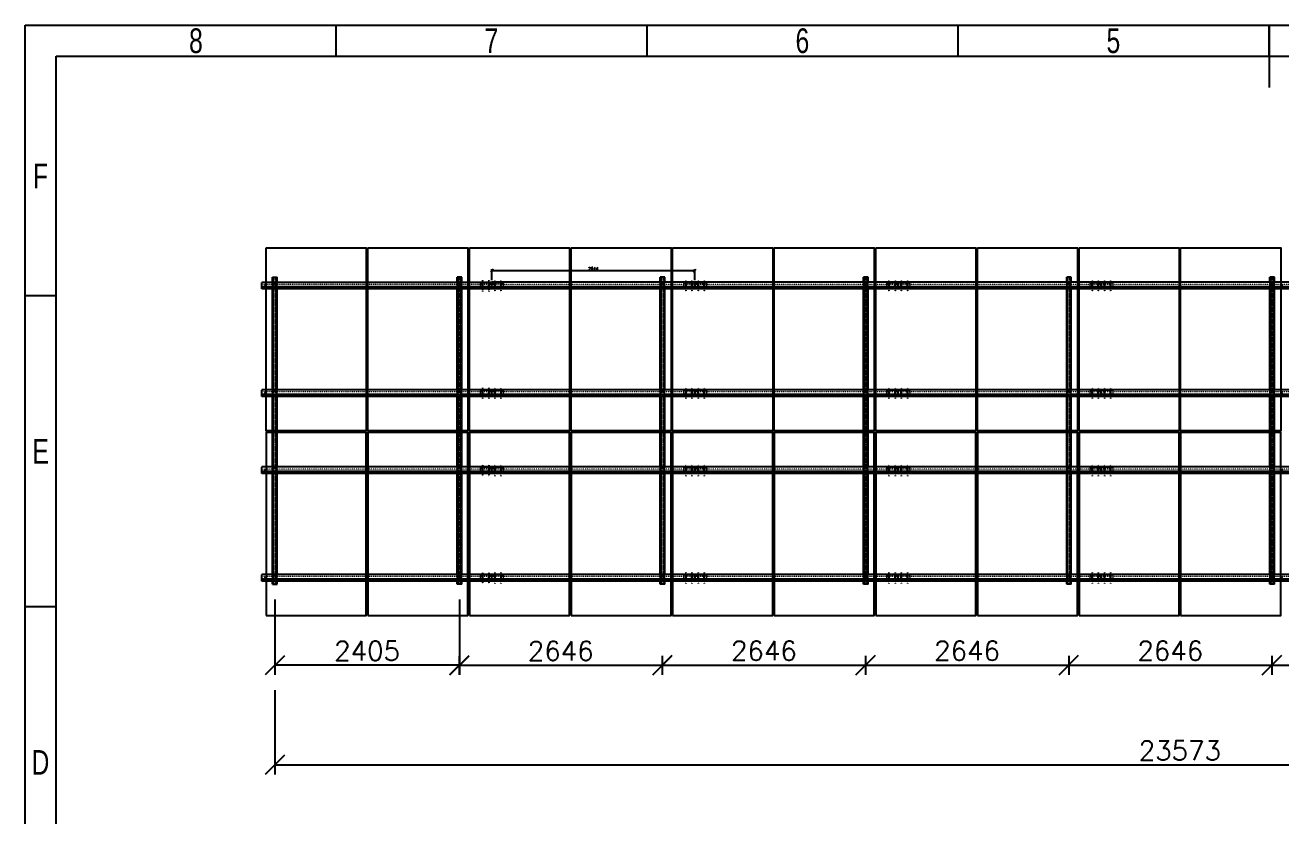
# Model space of a CAD drawing. Header units: millimetres. Extents: x -116399 to 112199, y -90759 to -31335.
# Drawn here: x -369 to 15997, y -77820 to -67512 of the extents above; entities that cross this region are included whole.
import ezdxf

# ---------------------------------------------------------------- set-up
doc = ezdxf.new("R2010")
doc.units = ezdxf.units.MM
doc.linetypes.add('ACAD_ISO03W100', pattern=[30, 12, -18])
doc.linetypes.add('HIDDEN', pattern=[1.905, 1.27, -0.635])
doc.styles.add('Annotative', font='simplex.shx', dxfattribs={"height": 2.5})
doc.styles.add('SLDTEXTSTYLE0', font='TXT', dxfattribs={"width": 0.75})
doc.dimstyles.new('Annotative', dxfattribs={"dimscale": 0, "dimtxt": 2.5, "dimasz": 2.5, "dimexe": 1.25, "dimexo": 2, "dimtad": 1, "dimtxsty": 'Annotative', "dimblk": 'OBLIQUE', "dimcen": 2.5, "dimazin": 3, "dimtfac": 1, "dimtmove": 0, "dimatfit": 3, "dimfxl": 1})

# ---------------------------------------------------------------- blocks, each defined once
blk = doc.blocks.new('A$C0fa0d080')
at = {"color": 1, "linetype": 'Continuous', "lineweight": 25}
for p, q in [((0, 3931), (0, 4000)), ((4, 4000), (0, 4000)), ((56, 4000), (4, 4000)), ((4, 3931), (4, 4000)), ((60, 4000), (56, 4000)), ((56, 3931), (56, 4000)), ((60, 3931), (60, 4000)), ((0, 2531), (0, 3845)), ((4, 2531), (4, 3845)), ((25, 3853), (25, 3861)), ((25, 3861), (25, 3861)), ((25, 3853), (25, 3853)), ((27, 3862), (34, 3862)), ((27, 3853), (34, 3853)), ((35, 3853), (35, 3861)), ((35, 3861), (35, 3861)), ((35, 3853), (35, 3853)), ((56, 2531), (56, 3845)), ((60, 2531), (60, 3845)), ((25, 2461), (25, 2461)), ((25, 2453), (25, 2461)), ((27, 2462), (34, 2462)), ((35, 2461), (35, 2461)), ((35, 2453), (35, 2461)), ((0, 1526), (0, 2445)), ((4, 1526), (4, 2445)), ((25, 2453), (25, 2453)), ((27, 2453), (34, 2453)), ((35, 2453), (35, 2453)), ((56, 1526), (56, 2445)), ((60, 1526), (60, 2445)), ((0, 1989), (0, 2010)), ((4, 1989), (4, 2010)), ((56, 1989), (56, 2010)), ((60, 1989), (60, 2010)), ((0, 126), (0, 1441)), ((4, 126), (4, 1441)), ((25, 1457), (25, 1457)), ((25, 1449), (25, 1457)), ((25, 1449), (25, 1448)), ((27, 1457), (34, 1457)), ((27, 1448), (34, 1448)), ((35, 1449), (35, 1457)), ((35, 1457), (35, 1457)), ((35, 1448), (35, 1449)), ((56, 126), (56, 1441)), ((60, 126), (60, 1441)), ((0, 0), (0, 40)), ((4, 0), (0, 0)), ((4, 0), (4, 40)), ((56, 0), (4, 0)), ((25, 49), (25, 56)), ((25, 57), (25, 56)), ((25, 49), (25, 48)), ((27, 57), (34, 57)), ((27, 48), (34, 48)), ((35, 49), (35, 56)), ((35, 56), (35, 57)), ((35, 48), (35, 49)), ((56, 0), (56, 40)), ((60, 0), (56, 0)), ((60, 0), (60, 40))]:
    blk.add_line(p, q, dxfattribs=at)
at = {"color": 1, "linetype": 'HIDDEN', "lineweight": 18}
for p, q in [((0, 3845), (0, 3931)), ((2, 0), (2, 4000)), ((4, 0), (4, 4000)), ((4, 0), (4, 4000)), ((4, 0), (4, 4000)), ((4, 3845), (4, 3931)), ((16, 0), (16, 4000)), ((16, 0), (16, 4000)), ((18, 0), (18, 4000)), ((20, 0), (20, 4000)), ((40, 0), (40, 4000)), ((42, 0), (42, 4000)), ((44, 0), (44, 4000)), ((44, 0), (44, 4000)), ((56, 0), (56, 4000)), ((56, 0), (56, 4000)), ((56, 0), (56, 4000)), ((56, 3845), (56, 3931)), ((58, 0), (58, 4000)), ((60, 3845), (60, 3931)), ((2, 3810), (0, 3810)), ((0, 3799), (2, 3799)), ((25, 3911), (25, 3919)), ((27, 3920), (34, 3920)), ((27, 3911), (34, 3911)), ((35, 3911), (35, 3919)), ((60, 3810), (58, 3810)), ((58, 3799), (60, 3799)), ((0, 2445), (0, 2531)), ((4, 2445), (4, 2531)), ((25, 2511), (25, 2519)), ((27, 2520), (34, 2520)), ((27, 2511), (34, 2511)), ((35, 2511), (35, 2519)), ((56, 2445), (56, 2531)), ((60, 2445), (60, 2531)), ((2, 2356), (0, 2356)), ((0, 2345), (2, 2345)), ((60, 2356), (58, 2356)), ((58, 2345), (60, 2345)), ((2, 1656), (0, 1656)), ((0, 1645), (2, 1645)), ((60, 1656), (58, 1656)), ((58, 1645), (60, 1645)), ((0, 1441), (0, 1526)), ((4, 1441), (4, 1526)), ((25, 1507), (25, 1515)), ((27, 1515), (34, 1515)), ((27, 1506), (34, 1506)), ((35, 1507), (35, 1515)), ((56, 1441), (56, 1526)), ((60, 1441), (60, 1526)), ((2, 202), (0, 202)), ((0, 191), (2, 191)), ((60, 202), (58, 202)), ((58, 191), (60, 191)), ((0, 40), (0, 126)), ((4, 40), (4, 126)), ((25, 107), (25, 115)), ((27, 115), (34, 115)), ((27, 106), (34, 106)), ((35, 107), (35, 115)), ((56, 40), (56, 126)), ((60, 40), (60, 126))]:
    blk.add_line(p, q, dxfattribs=at)
for centre, radius, start, end in [((27, 3915), 4.5, 90, 270), ((30, 3919), 5, 0, 180), ((30, 3911), 5, 180, 0), ((30, 3861), 5, 2.8058, 177.1942), ((30, 3853), 5, 182.8058, 357.1942), ((34, 3915), 4.5, 270, 90), ((27, 2515), 4.5, 90, 270), ((30, 2519), 5, 0, 180), ((30, 2511), 5, 180, 0), ((30, 2461), 5, 2.8058, 177.1942), ((34, 2515), 4.5, 270, 90), ((30, 2453), 5, 182.8058, 357.1942), ((27, 1511), 4.5, 90, 270), ((30, 1515), 5, 0, 180), ((30, 1507), 5, 180, 0), ((34, 1511), 4.5, 270, 90), ((30, 1457), 5, 2.8058, 177.1942), ((30, 1449), 5, 182.8058, 357.1942), ((27, 111), 4.5, 90, 270), ((30, 115), 5, 0, 180), ((30, 107), 5, 180, 0), ((30, 56), 5, 2.8058, 177.1942), ((30, 49), 5, 182.8058, 357.1942), ((34, 111), 4.5, 270, 90)]:
    blk.add_arc(centre, radius, start, end, dxfattribs=at)
at = {"color": 1, "linetype": 'Continuous', "lineweight": 25}
for centre, start, end in [((27, 3857), 90, 270), ((34, 3857), 270, 90), ((27, 2457), 90, 270), ((34, 2457), 270, 90), ((27, 1453), 90, 270), ((34, 1453), 270, 90), ((27, 53), 90, 270), ((34, 53), 270, 90)]:
    blk.add_arc(centre, 4.5, start, end, dxfattribs=at)
blk = doc.blocks.new('A$C22eec250')
at = {"color": 5, "linetype": 'Continuous', "lineweight": 25}
for p, q in [((2644, 86), (0, 86)), ((0, 86), (0, 82)), ((0, 0), (0, 82)), ((2644, 26), (0, 26)), ((2644, 0), (0, 0)), ((2644, 82), (2644, 86)), ((2644, 30), (2644, 82)), ((2644, 26), (2644, 30)), ((2644, 24), (2644, 26)), ((2644, 24), (2644, 0))]:
    blk.add_line(p, q, dxfattribs=at)
at = {"color": 5, "linetype": 'ACAD_ISO03W100', "lineweight": 18, "ltscale": 0.03}
for p, q in [((2644, 84), (0, 84)), ((2644, 58), (0, 58)), ((2644, 28), (0, 28))]:
    blk.add_line(p, q, dxfattribs=at)
at = {"color": 1, "linetype": 'ACAD_ISO03W100', "ltscale": 0.03}
for p, q in [((39, 114), (39, -32)), ((119, 114), (119, -32)), ((2525, 114), (2525, -32)), ((2605, 114), (2605, -32))]:
    blk.add_line(p, q, dxfattribs=at)
at = {"color": 5, "linetype": 'Continuous', "lineweight": 25}
for centre in [(1021, 43), (2344, 43)]:
    blk.add_circle(centre, 5, dxfattribs=at)
blk = doc.blocks.new('A$C8598e26f')
at = {"color": 6, "linetype": 'Continuous', "lineweight": 25}
for p, q in [((-8, -1), (-6, 0)), ((-7, 0), (-7, 0)), ((-7, 0), (-6, 0)), ((-6, 0), (-5, 0)), ((-5, 0), (-3, -1)), ((-5, 0), (0, 0)), ((-3, -1), (0, 0)), ((0, 0), (1, 0)), ((1, 0), (4, -1)), ((1, 0), (5, 0)), ((4, -1), (5, 0)), ((5, 0), (6, 0)), ((6, 0), (6, 0)), ((-9, -5), (-9, -7)), ((8, -5), (-9, -5)), ((8, -7), (-9, -7)), ((-9, -67), (-9, -69)), ((8, -67), (-9, -67)), ((8, -69), (-9, -69)), ((-8, -1), (-8, -5)), ((-7, 0), (-8, -1)), ((-8, -1), (-8, -1)), ((-8, -5), (-8, -1)), ((-7, -69), (-8, -69)), ((-8, -69), (-8, -69)), ((-8, -69), (-8, -69)), ((-8, -69), (-8, -74)), ((-8, -74), (-8, -69)), ((-8, -74), (-8, -75)), ((-8, -74), (-8, -74)), ((-8, -75), (-7, -75)), ((-7, -75), (-7, -77)), ((6, -75), (-7, -75)), ((6, -77), (-7, -77)), ((5, -77), (-6, -77)), ((-5, -77), (-5, -78)), ((-5, -78), (-5, -79)), ((-4, -78), (-5, -78)), ((-4, -78), (-5, -78)), ((-5, -79), (-5, -80)), ((-4, -79), (-5, -79)), ((-4, -79), (-5, -79)), ((-5, -80), (-5, -81)), ((-4, -80), (-5, -80)), ((-4, -80), (-5, -80)), ((-5, -81), (-5, -82)), ((-4, -81), (-5, -81)), ((-4, -81), (-5, -81)), ((-5, -82), (-5, -83)), ((-4, -82), (-5, -82)), ((-4, -82), (-5, -82)), ((-5, -83), (-5, -84)), ((-4, -83), (-5, -83)), ((-4, -83), (-5, -83)), ((-5, -84), (-5, -85)), ((-4, -84), (-5, -84)), ((-4, -84), (-5, -84)), ((-4, -85), (-5, -85)), ((-3, -69), (-4, -69)), ((-4, -74), (-4, -69)), ((-3, -74), (-4, -74)), ((-4, -78), (-4, -78)), ((3, -78), (-4, -78)), ((3, -78), (-4, -78)), ((-4, -79), (-4, -79)), ((3, -79), (-4, -79)), ((3, -79), (-4, -79)), ((-4, -80), (-4, -80)), ((3, -80), (-4, -80)), ((3, -80), (-4, -80)), ((-4, -81), (-4, -81)), ((3, -81), (-4, -81)), ((3, -81), (-4, -81)), ((-4, -82), (-4, -82)), ((3, -82), (-4, -82)), ((3, -82), (-4, -82)), ((-4, -83), (-4, -83)), ((3, -83), (-4, -83)), ((3, -83), (-4, -83)), ((-4, -84), (-4, -84)), ((3, -84), (-4, -84)), ((3, -84), (-4, -84)), ((-4, -85), (-4, -85)), ((3, -85), (-4, -85)), ((-3, -85), (-4, -85)), ((-3, -1), (-3, -5)), ((-3, -1), (-3, -1)), ((-3, -5), (-3, -1)), ((-3, -69), (-3, -74)), ((3, -85), (-3, -85)), ((3, -78), (3, -77)), ((3, -79), (3, -78)), ((3, -78), (3, -78)), ((3, -80), (3, -79)), ((3, -79), (3, -79)), ((3, -81), (3, -80)), ((3, -80), (3, -80)), ((3, -82), (3, -81)), ((3, -81), (3, -81)), ((3, -83), (3, -82)), ((3, -82), (3, -82)), ((3, -84), (3, -83)), ((3, -83), (3, -83)), ((3, -85), (3, -84)), ((3, -84), (3, -84)), ((3, -85), (3, -85)), ((4, -5), (4, -1)), ((4, -1), (4, -1)), ((4, -1), (4, -5)), ((4, -69), (4, -69)), ((4, -69), (4, -74)), ((4, -74), (4, -74)), ((6, 0), (7, -1)), ((6, 0), (6, 0)), ((7, -69), (6, -69)), ((6, -75), (7, -74)), ((6, -77), (6, -75)), ((7, -5), (7, -1)), ((7, -74), (7, -69)), ((8, -7), (8, -5)), ((8, -69), (8, -67))]:
    blk.add_line(p, q, dxfattribs=at)
at = {"color": 6, "linetype": 'Continuous', "lineweight": 18}
for p, q in [((-7, 0), (-7, 0)), ((-5, -1), (-6, 0)), ((-2, 0), (-5, -1)), ((4, 0), (2, -1)), ((7, -1), (5, 0)), ((-7, -77), (-1, -77)), ((-5, -5), (-5, -1)), ((-5, -1), (-5, -1)), ((-5, -1), (-5, -5)), ((-5, -5), (-5, -7)), ((-5, -7), (-5, -46)), ((-4, -46), (-5, -46)), ((-4, -46), (-5, -46)), ((-5, -46), (-5, -47)), ((-4, -47), (-5, -47)), ((-4, -47), (-5, -47)), ((-5, -47), (-5, -48)), ((-4, -48), (-5, -48)), ((-4, -48), (-5, -48)), ((-5, -48), (-5, -49)), ((-4, -49), (-5, -49)), ((-4, -49), (-5, -49)), ((-5, -49), (-5, -50)), ((-4, -50), (-5, -50)), ((-4, -50), (-5, -50)), ((-5, -50), (-5, -51)), ((-4, -51), (-5, -51)), ((-4, -51), (-5, -51)), ((-5, -51), (-5, -52)), ((-4, -52), (-5, -52)), ((-4, -52), (-5, -52)), ((-5, -52), (-5, -53)), ((-4, -53), (-5, -53)), ((-4, -53), (-5, -53)), ((-5, -53), (-5, -54)), ((-4, -54), (-5, -54)), ((-4, -54), (-5, -54)), ((-5, -54), (-5, -55)), ((-4, -55), (-5, -55)), ((-4, -55), (-5, -55)), ((-5, -55), (-5, -56)), ((-4, -56), (-5, -56)), ((-4, -56), (-5, -56)), ((-5, -56), (-5, -57)), ((-4, -57), (-5, -57)), ((-4, -57), (-5, -57)), ((-5, -57), (-5, -58)), ((-4, -58), (-5, -58)), ((-4, -58), (-5, -58)), ((-5, -58), (-5, -59)), ((-4, -59), (-5, -59)), ((-4, -59), (-5, -59)), ((-5, -59), (-5, -60)), ((-4, -60), (-5, -60)), ((-4, -60), (-5, -60)), ((-5, -60), (-5, -61)), ((-4, -61), (-5, -61)), ((-4, -61), (-5, -61)), ((-5, -61), (-5, -62)), ((-4, -62), (-5, -62)), ((-4, -62), (-5, -62)), ((-5, -62), (-5, -63)), ((-4, -63), (-5, -63)), ((-4, -63), (-5, -63)), ((-5, -63), (-5, -64)), ((-4, -64), (-5, -64)), ((-4, -64), (-5, -64)), ((-5, -64), (-5, -65)), ((-4, -65), (-5, -65)), ((-4, -65), (-5, -65)), ((-5, -65), (-5, -66)), ((-4, -66), (-5, -66)), ((-4, -66), (-5, -66)), ((-5, -66), (-5, -67)), ((-5, -67), (-5, -69)), ((3, -46), (-4, -46)), ((3, -46), (-4, -46)), ((-4, -46), (-4, -46)), ((3, -47), (-4, -47)), ((3, -47), (-4, -47)), ((-4, -47), (-4, -47)), ((3, -48), (-4, -48)), ((3, -48), (-4, -48)), ((-4, -48), (-4, -48)), ((3, -49), (-4, -49)), ((3, -49), (-4, -49)), ((-4, -49), (-4, -49)), ((3, -50), (-4, -50)), ((3, -50), (-4, -50)), ((-4, -50), (-4, -50)), ((3, -51), (-4, -51)), ((3, -51), (-4, -51)), ((-4, -51), (-4, -51)), ((3, -52), (-4, -52)), ((3, -52), (-4, -52)), ((-4, -52), (-4, -52)), ((3, -53), (-4, -53)), ((3, -53), (-4, -53)), ((-4, -53), (-4, -53)), ((3, -54), (-4, -54)), ((3, -54), (-4, -54)), ((-4, -54), (-4, -54)), ((3, -55), (-4, -55)), ((3, -55), (-4, -55)), ((-4, -55), (-4, -55)), ((3, -56), (-4, -56)), ((3, -56), (-4, -56)), ((-4, -56), (-4, -56)), ((3, -57), (-4, -57)), ((3, -57), (-4, -57)), ((-4, -57), (-4, -57)), ((3, -58), (-4, -58)), ((3, -58), (-4, -58)), ((-4, -58), (-4, -58)), ((3, -59), (-4, -59)), ((3, -59), (-4, -59)), ((-4, -59), (-4, -59)), ((3, -60), (-4, -60)), ((3, -60), (-4, -60)), ((-4, -60), (-4, -60)), ((3, -61), (-4, -61)), ((3, -61), (-4, -61)), ((-4, -61), (-4, -61)), ((3, -62), (-4, -62)), ((3, -62), (-4, -62)), ((-4, -62), (-4, -62)), ((3, -63), (-4, -63)), ((3, -63), (-4, -63)), ((-4, -63), (-4, -63)), ((3, -64), (-4, -64)), ((3, -64), (-4, -64)), ((-4, -64), (-4, -64)), ((3, -65), (-4, -65)), ((3, -65), (-4, -65)), ((-4, -65), (-4, -65)), ((3, -66), (-4, -66)), ((3, -66), (-4, -66)), ((-4, -66), (-4, -66)), ((2, -1), (-1, 0)), ((-1, -77), (6, -77)), ((2, -1), (2, -5)), ((2, -1), (2, -1)), ((2, -5), (2, -1)), ((3, -46), (3, -7)), ((3, -47), (3, -46)), ((3, -46), (3, -46)), ((3, -48), (3, -47)), ((3, -47), (3, -47)), ((3, -49), (3, -48)), ((3, -48), (3, -48)), ((3, -50), (3, -49)), ((3, -49), (3, -49)), ((3, -51), (3, -50)), ((3, -50), (3, -50)), ((3, -52), (3, -51)), ((3, -51), (3, -51)), ((3, -53), (3, -52)), ((3, -52), (3, -52)), ((3, -54), (3, -53)), ((3, -53), (3, -53)), ((3, -55), (3, -54)), ((3, -54), (3, -54)), ((3, -56), (3, -55)), ((3, -55), (3, -55)), ((3, -57), (3, -56)), ((3, -56), (3, -56)), ((3, -58), (3, -57)), ((3, -57), (3, -57)), ((3, -59), (3, -58)), ((3, -58), (3, -58)), ((3, -60), (3, -59)), ((3, -59), (3, -59)), ((3, -61), (3, -60)), ((3, -60), (3, -60)), ((3, -62), (3, -61)), ((3, -61), (3, -61)), ((3, -63), (3, -62)), ((3, -62), (3, -62)), ((3, -64), (3, -63)), ((3, -63), (3, -63)), ((3, -65), (3, -64)), ((3, -64), (3, -64)), ((3, -66), (3, -65)), ((3, -65), (3, -65)), ((3, -67), (3, -66)), ((3, -66), (3, -66)), ((4, -7), (4, -5)), ((4, -69), (4, -67)), ((7, -1), (7, -1)), ((7, -1), (7, -5)), ((7, -69), (7, -69)), ((7, -69), (7, -74)), ((7, -74), (7, -74))]:
    blk.add_line(p, q, dxfattribs=at)
at = {"color": 6, "linetype": 'Continuous', "lineweight": 25, "flags": 128}
for points in [[(-3, -69), (0, -69), (4, -69)], [(4, -74), (0, -75), (-3, -74)]]:
    blk.add_lwpolyline(points, dxfattribs=at)
at = {"color": 6, "linetype": 'Continuous', "lineweight": 25}
for centre, radius, start, end in [((-6, -73), 4.17, 61.4887, 118.5113), ((-6, -71), 4.17, 241.4887, 298.5113), ((-6, -77), 0.5, 180, 270), ((5, -71), 2.47, 52.7949, 127.2051), ((5, -73), 2.44, 232.225, 307.775), ((5, -77), 0.5, 270, 360)]:
    blk.add_arc(centre, radius, start, end, dxfattribs=at)
blk = doc.blocks.new('A$C5c80db92')
at = {"color": 6, "linetype": 'Continuous', "lineweight": 18}
for p, q in [((300, 28), (0, 28)), ((0, 28), (0, 26)), ((0, 26), (0, -26)), ((300, 25), (0, 25)), ((300, 28), (300, 26)), ((300, 26), (300, -26)), ((300, -24), (0, -24)), ((300, -26), (0, -26))]:
    blk.add_line(p, q, dxfattribs=at)
for p in [(31, 37), (111, 37), (191, 37), (271, 37)]:
    blk.add_blockref('A$C8598e26f', p)
blk = doc.blocks.new('A$Cd710f2a6')
at = {"color": 104, "linetype": 'Continuous', "lineweight": 25}
for p, q in [((2996, 0), (0, 0)), ((0, 0), (0, -4)), ((2996, -4), (2996, 0)), ((0, -86), (0, -4)), ((2996, -60), (0, -60)), ((2996, -86), (0, -86)), ((2996, -56), (2996, -4)), ((2996, -60), (2996, -56)), ((2996, -62), (2996, -60)), ((2996, -62), (2996, -86))]:
    blk.add_line(p, q, dxfattribs=at)
at = {"color": 1, "linetype": 'ACAD_ISO03W100', "ltscale": 0.03}
for p, q in [((2877, 28), (2877, -118)), ((2957, 28), (2957, -118))]:
    blk.add_line(p, q, dxfattribs=at)
at = {"color": 104, "linetype": 'ACAD_ISO03W100', "lineweight": 18, "ltscale": 0.03}
for p, q in [((2996, -2), (0, -2)), ((2996, -27), (0, -27)), ((2996, -58), (0, -58))]:
    blk.add_line(p, q, dxfattribs=at)
at = {"color": 104, "linetype": 'Continuous', "lineweight": 25}
for centre in [(50, -43), (1373, -43)]:
    blk.add_circle(centre, 5, dxfattribs=at)
at = {"color": 5, "linetype": 'Continuous', "lineweight": 25}
blk.add_circle((2696, -43), 5, dxfattribs=at)
blk = doc.blocks.new('1_50 TERRANOVA oriz A3')
at = {"color": 7, "linetype": 'Continuous'}
for p, q in [((0, -14350), (0, 0)), ((0, 0), (20000, 0)), ((2500, -250), (2500, 0)), ((5000, -250), (5000, 0)), ((7500, -250), (7500, 0)), ((10000, 0), (10000, -500)), ((10000, -250), (10000, 0)), ((250, -14100), (250, -250)), ((250, -250), (19750, -250)), ((250, -2175), (0, -2175)), ((250, -4675), (0, -4675))]:
    blk.add_line(p, q, dxfattribs=at)
at = {"color": 7, "linetype": 'Continuous', "char_height": 198, "attachment_point": 2, "style": 'SLDTEXTSTYLE0'}
for s, insert in [('8', (1373, -26)), ('7', (3748, -26)), ('6', (6248, -26)), ('5', (8748, -26)), ('F', (123, -1114)), ('E', (125, -3326)), ('D', (123, -5826))]:
    blk.add_mtext(s, dxfattribs=dict(at, insert=insert))
blk = doc.blocks.new('_Oblique')
at = {"color": 0, "linetype": 'ByBlock', "lineweight": -2}
blk.add_line((-0.5, -0.5), (0.5, 0.5), dxfattribs=at)
blk = doc.blocks.new('*D558')
at = {"color": 8, "lineweight": -2}
for p, q in [((5283, -75728), (5283, -75972)), ((7929, -75728), (7929, -75972)), ((5283, -75847), (7929, -75847))]:
    blk.add_line(p, q, dxfattribs=at)
at = {"layer": 'Defpoints', "color": 0}
for p in [(5283, -75528), (7929, -75528), (7929, -75847)]:
    blk.add_point(p, dxfattribs=at)
at = {"color": 8, "lineweight": -2, "xscale": 250, "yscale": 250, "zscale": 250, "rotation": 180}
blk.add_blockref('_Oblique', (5283, -75847), dxfattribs=at)
at = {"color": 8, "lineweight": -2, "xscale": 250, "yscale": 250, "zscale": 250}
blk.add_blockref('_Oblique', (7929, -75847), dxfattribs=at)
at = {"insert": (6606, -75660), "char_height": 250, "attachment_point": 5, "style": 'Annotative'}
blk.add_mtext('2646', dxfattribs=at)
blk = doc.blocks.new('*D559')
at = {"color": 8, "lineweight": -2}
for p, q in [((7929, -75725), (7929, -75969)), ((10575, -75725), (10575, -75969)), ((7929, -75844), (10575, -75844))]:
    blk.add_line(p, q, dxfattribs=at)
at = {"layer": 'Defpoints', "color": 0}
for p in [(7929, -75525), (10575, -75525), (10575, -75844)]:
    blk.add_point(p, dxfattribs=at)
at = {"color": 8, "lineweight": -2, "xscale": 250, "yscale": 250, "zscale": 250, "rotation": 180}
blk.add_blockref('_Oblique', (7929, -75844), dxfattribs=at)
at = {"color": 8, "lineweight": -2, "xscale": 250, "yscale": 250, "zscale": 250}
blk.add_blockref('_Oblique', (10575, -75844), dxfattribs=at)
at = {"insert": (9252, -75657), "char_height": 250, "attachment_point": 5, "style": 'Annotative'}
blk.add_mtext('2646', dxfattribs=at)
blk = doc.blocks.new('*D560')
at = {"color": 8, "lineweight": -2}
for p, q in [((10575, -75725), (10575, -75969)), ((13221, -75725), (13221, -75969)), ((10575, -75844), (13221, -75844))]:
    blk.add_line(p, q, dxfattribs=at)
at = {"layer": 'Defpoints', "color": 0}
for p in [(10575, -75525), (13221, -75525), (13221, -75844)]:
    blk.add_point(p, dxfattribs=at)
at = {"color": 8, "lineweight": -2, "xscale": 250, "yscale": 250, "zscale": 250, "rotation": 180}
blk.add_blockref('_Oblique', (10575, -75844), dxfattribs=at)
at = {"color": 8, "lineweight": -2, "xscale": 250, "yscale": 250, "zscale": 250}
blk.add_blockref('_Oblique', (13221, -75844), dxfattribs=at)
at = {"insert": (11898, -75657), "char_height": 250, "attachment_point": 5, "style": 'Annotative'}
blk.add_mtext('2646', dxfattribs=at)
blk = doc.blocks.new('*D561')
at = {"color": 8, "lineweight": -2}
for p, q in [((13221, -75725), (13221, -75969)), ((15867, -75725), (15867, -75969)), ((13221, -75844), (15867, -75844))]:
    blk.add_line(p, q, dxfattribs=at)
at = {"layer": 'Defpoints', "color": 0}
for p in [(13221, -75525), (15867, -75525), (15867, -75844)]:
    blk.add_point(p, dxfattribs=at)
at = {"color": 8, "lineweight": -2, "xscale": 250, "yscale": 250, "zscale": 250, "rotation": 180}
blk.add_blockref('_Oblique', (13221, -75844), dxfattribs=at)
at = {"color": 8, "lineweight": -2, "xscale": 250, "yscale": 250, "zscale": 250}
blk.add_blockref('_Oblique', (15867, -75844), dxfattribs=at)
at = {"insert": (14544, -75657), "char_height": 250, "attachment_point": 5, "style": 'Annotative'}
blk.add_mtext('2646', dxfattribs=at)
blk = doc.blocks.new('*D562')
at = {"color": 8, "lineweight": -2}
for p, q in [((15867, -75725), (15867, -75969)), ((18513, -75725), (18513, -75969)), ((15867, -75844), (18513, -75844))]:
    blk.add_line(p, q, dxfattribs=at)
at = {"layer": 'Defpoints', "color": 0}
for p in [(15867, -75525), (18513, -75525), (18513, -75844)]:
    blk.add_point(p, dxfattribs=at)
at = {"color": 8, "lineweight": -2, "xscale": 250, "yscale": 250, "zscale": 250, "rotation": 180}
blk.add_blockref('_Oblique', (15867, -75844), dxfattribs=at)
at = {"color": 8, "lineweight": -2, "xscale": 250, "yscale": 250, "zscale": 250}
blk.add_blockref('_Oblique', (18513, -75844), dxfattribs=at)
at = {"insert": (17190, -75657), "char_height": 250, "attachment_point": 5, "style": 'Annotative'}
blk.add_mtext('2646', dxfattribs=at)
blk = doc.blocks.new('*D566')
at = {"color": 8, "lineweight": -2}
for p, q in [((2882, -76172), (2882, -77269)), ((26455, -76162), (26455, -77269)), ((2882, -77144), (26455, -77144))]:
    blk.add_line(p, q, dxfattribs=at)
at = {"layer": 'Defpoints', "color": 0}
for p in [(2882, -75972), (26455, -75962), (26455, -77144)]:
    blk.add_point(p, dxfattribs=at)
at = {"color": 8, "lineweight": -2, "xscale": 250, "yscale": 250, "zscale": 250, "rotation": 180}
blk.add_blockref('_Oblique', (2882, -77144), dxfattribs=at)
at = {"color": 8, "lineweight": -2, "xscale": 250, "yscale": 250, "zscale": 250}
blk.add_blockref('_Oblique', (26455, -77144), dxfattribs=at)
at = {"insert": (14669, -76957), "char_height": 250, "attachment_point": 5, "style": 'Annotative'}
blk.add_mtext('23573', dxfattribs=at)
blk = doc.blocks.new('*D567')
at = {"color": 8, "lineweight": -2}
for p, q in [((5709, -70831), (5709, -70691)), ((8353, -70831), (8353, -70691)), ((8353, -70710), (5709, -70710))]:
    blk.add_line(p, q, dxfattribs=at)
at = {"layer": 'Defpoints', "color": 0}
for p in [(5709, -70710), (5709, -70861), (8353, -70861)]:
    blk.add_point(p, dxfattribs=at)
at = {"color": 8, "lineweight": -2, "xscale": 37.5, "yscale": 37.5, "zscale": 37.5, "rotation": 180}
blk.add_blockref('_Oblique', (5709, -70710), dxfattribs=at)
at = {"color": 8, "lineweight": -2, "xscale": 37.5, "yscale": 37.5, "zscale": 37.5}
blk.add_blockref('_Oblique', (8353, -70710), dxfattribs=at)
at = {"insert": (7031, -70681), "char_height": 37.5, "attachment_point": 5, "style": 'Annotative'}
blk.add_mtext('2644', dxfattribs=at)

msp = doc.modelspace()

# ---------------------------------------------------------------- linework, layer by layer
at = {"color": 1}
for p, q in [((2878.648, -70871.777), (2885.648, -70871.777)), ((2878.648, -70880.777), (2885.648, -70880.777)), ((2878.648, -70929.777), (2885.648, -70929.777)), ((2878.648, -70938.777), (2885.648, -70938.777)), ((5283.648, -70871.777), (5290.648, -70871.777)), ((5283.648, -70880.777), (5290.648, -70880.777)), ((5283.648, -70929.777), (5290.648, -70929.777)), ((5283.648, -70938.777), (5290.648, -70938.777)), ((7929.648, -70871.777), (7936.648, -70871.777)), ((7929.648, -70880.777), (7936.648, -70880.777)), ((7929.648, -70929.777), (7936.648, -70929.777)), ((7929.648, -70938.777), (7936.648, -70938.777)), ((10575.648, -70871.777), (10582.648, -70871.777)), ((10575.648, -70880.777), (10582.648, -70880.777)), ((10575.648, -70929.777), (10582.648, -70929.777)), ((10575.648, -70938.777), (10582.648, -70938.777)), ((2882.148, -74991.277), (2882.148, -75972.187)), ((5287.148, -75847.187), (2882.148, -75847.187))]:
    msp.add_line(p, q, dxfattribs=at)
at = {"color": 8}
msp.add_line((5287.148, -74991.277), (5287.148, -75972.187), dxfattribs=at)
at = {"color": 4}
for points in [[(2771.648, -70411.497), (4074.648, -70411.497), (4074.648, -72795.497), (2771.648, -72795.497)], [(4094.648, -70411.497), (5397.648, -70411.497), (5397.648, -72795.497), (4094.648, -72795.497)], [(5417.648, -70411.497), (6720.648, -70411.497), (6720.648, -72795.497), (5417.648, -72795.497)], [(6740.648, -70411.497), (8043.648, -70411.497), (8043.648, -72795.497), (6740.648, -72795.497)], [(8063.648, -70411.497), (9366.648, -70411.497), (9366.648, -72795.497), (8063.648, -72795.497)], [(9386.648, -70411.497), (10689.648, -70411.497), (10689.648, -72795.497), (9386.648, -72795.497)], [(10709.648, -70411.497), (12012.648, -70411.497), (12012.648, -72795.497), (10709.648, -72795.497)], [(12032.648, -70411.497), (13335.648, -70411.497), (13335.648, -72795.497), (12032.648, -72795.497)], [(13355.648, -70411.497), (14658.648, -70411.497), (14658.648, -72795.497), (13355.648, -72795.497)], [(14678.648, -70411.497), (15981.648, -70411.497), (15981.648, -72795.497), (14678.648, -72795.497)], [(2771.648, -75199.497), (4074.648, -75199.497), (4074.648, -72815.497), (2771.648, -72815.497)], [(4094.648, -75199.497), (5397.648, -75199.497), (5397.648, -72815.497), (4094.648, -72815.497)], [(5417.648, -75199.497), (6720.648, -75199.497), (6720.648, -72815.497), (5417.648, -72815.497)], [(6740.648, -75199.497), (8043.648, -75199.497), (8043.648, -72815.497), (6740.648, -72815.497)], [(8063.648, -75199.497), (9366.648, -75199.497), (9366.648, -72815.497), (8063.648, -72815.497)], [(9386.648, -75199.497), (10689.648, -75199.497), (10689.648, -72815.497), (9386.648, -72815.497)], [(10709.648, -75199.497), (12012.648, -75199.497), (12012.648, -72815.497), (10709.648, -72815.497)], [(12032.648, -75199.497), (13335.648, -75199.497), (13335.648, -72815.497), (12032.648, -72815.497)], [(13355.648, -75199.497), (14658.648, -75199.497), (14658.648, -72815.497), (13355.648, -72815.497)], [(14678.648, -75199.497), (15981.648, -75199.497), (15981.648, -72815.497), (14678.648, -72815.497)]]:
    msp.add_lwpolyline(points, close=True, dxfattribs=at)
at = {"color": 1}
for centre in [(2878.648, -70876.277), (2878.648, -70934.277), (2885.648, -70876.277), (2885.648, -70934.277), (5283.648, -70876.277), (5283.648, -70934.277), (5290.648, -70876.277), (5290.648, -70934.277), (7929.648, -70876.277), (7929.648, -70934.277), (7936.648, -70876.277), (7936.648, -70934.277), (10575.648, -70876.277), (10575.648, -70934.277), (10582.648, -70876.277), (10582.648, -70934.277)]:
    msp.add_circle(centre, 4.5, dxfattribs=at)

# ---------------------------------------------------------------- block references
at = {"xscale": 1.62, "yscale": 1.62, "zscale": 1.62}
msp.add_blockref('1_50 TERRANOVA oriz A3', (-368.557, -67512.106), dxfattribs=at)
at = {"color": 1}
for name, p in [('A$Cd710f2a6', (2711.648, -70860.777)), ('A$C22eec250', (5709.148, -70946.277)), ('A$C22eec250', (8355.148, -70946.277)), ('A$C22eec250', (11001.148, -70946.277)), ('A$C22eec250', (13647.148, -70946.277)), ('A$Cd710f2a6', (2711.648, -72260.777)), ('A$C22eec250', (5709.148, -72346.277)), ('A$C22eec250', (8355.148, -72346.277)), ('A$C22eec250', (11001.148, -72346.277)), ('A$C22eec250', (13647.148, -72346.277)), ('A$Cd710f2a6', (2711.648, -73264.777)), ('A$C22eec250', (5709.148, -73350.277)), ('A$C22eec250', (8355.148, -73350.277)), ('A$C22eec250', (11001.148, -73350.277)), ('A$C22eec250', (13647.148, -73350.277)), ('A$Cd710f2a6', (2711.648, -74664.777)), ('A$C22eec250', (5709.148, -74750.277)), ('A$C22eec250', (8355.148, -74750.277)), ('A$C22eec250', (11001.148, -74750.277)), ('A$C22eec250', (13647.148, -74750.277))]:
    msp.add_blockref(name, p, dxfattribs=at)
at = {"xscale": -1}
for name, p in [('A$C0fa0d080', (2912.148, -74791.277)), ('A$C5c80db92', (5858.148, -70891.527)), ('A$C5c80db92', (8504.148, -70891.527)), ('A$C5c80db92', (11150.148, -70891.527)), ('A$C5c80db92', (13796.148, -70891.527)), ('A$C5c80db92', (5858.148, -72291.527)), ('A$C5c80db92', (8504.148, -72291.527)), ('A$C5c80db92', (11150.148, -72291.527)), ('A$C5c80db92', (13796.148, -72291.527)), ('A$C5c80db92', (5858.148, -73295.527)), ('A$C5c80db92', (8504.148, -73295.527)), ('A$C5c80db92', (11150.148, -73295.527)), ('A$C5c80db92', (13796.148, -73295.527)), ('A$C5c80db92', (5858.148, -74695.527)), ('A$C5c80db92', (8504.148, -74695.527)), ('A$C5c80db92', (11150.148, -74695.527)), ('A$C5c80db92', (13796.148, -74695.527))]:
    msp.add_blockref(name, p, dxfattribs=at)
for p in [(5257.148, -74791.277), (7903.148, -74791.277), (10549.148, -74791.277), (13195.148, -74791.277), (15841.148, -74791.277)]:
    msp.add_blockref('A$C0fa0d080', p)
at = {"color": 1, "xscale": 250, "yscale": 250, "zscale": 250, "rotation": 180}
msp.add_blockref('_Oblique', (2882.148, -75847.187), dxfattribs=at)
at = {"color": 8, "xscale": 250, "yscale": 250, "zscale": 250}
msp.add_blockref('_Oblique', (5287.148, -75847.187), dxfattribs=at)

# ---------------------------------------------------------------- texts
at = {"color": 1, "insert": (4084.648, -75659.687), "char_height": 250, "attachment_point": 5, "style": 'Annotative'}
msp.add_mtext('2405', dxfattribs=at)

# ---------------------------------------------------------------- dimensions: what is measured, and where the dimension line sits
for base, p1, p2, picture, middle in [((5709.148, -70709.527), (8353.148, -70860.777), (5709.148, -70860.777), '*D567', (7031.148, -70681.402)), ((7929.398, -75847.187), (5283.398, -75527.689), (7929.398, -75527.689), '*D558', (6606.398, -75659.687)), ((10575.398, -75844.436), (7929.398, -75524.938), (10575.398, -75524.938), '*D559', (9252.398, -75656.936)), ((13221.398, -75844.436), (10575.398, -75524.938), (13221.398, -75524.938), '*D560', (11898.398, -75656.936)), ((15867.398, -75844.436), (13221.398, -75524.938), (15867.398, -75524.938), '*D561', (14544.398, -75656.936)), ((18513.398, -75844.436), (15867.398, -75524.938), (18513.398, -75524.938), '*D562', (17190.398, -75656.936)), ((26455.148, -77144.018), (2882.148, -75972.187), (26455.148, -75961.936), '*D566', (14668.648, -76956.518))]:
    dim = msp.add_linear_dim(base=base, p1=p1, p2=p2, dimstyle='Annotative', override={"dimscale": 0, "dimtix": 0, "dimtofl": 1, "dimtmove": 0, "dimatfit": 3})
    dim.commit()
    dim.dimension.update_dxf_attribs({"geometry": picture, "text_midpoint": middle})

doc.saveas('drawing.dxf')
